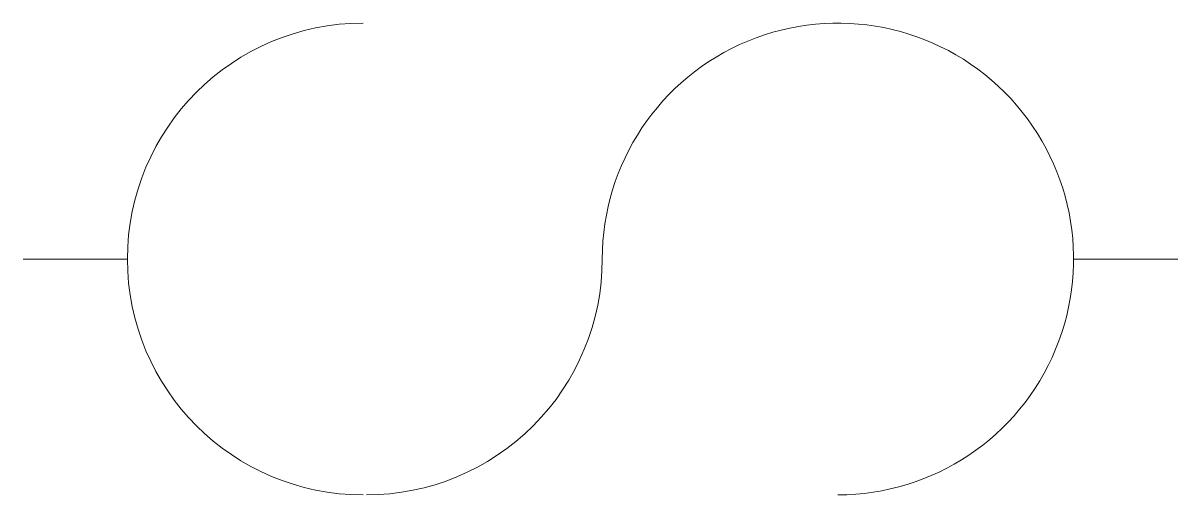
# Model space of a CAD drawing. Header units: inches. Extents: x 161.55 to 166.04, y 298.06 to 299.89.
import ezdxf

# ---------------------------------------------------------------- set-up
doc = ezdxf.new("R2010")
doc.units = ezdxf.units.IN
doc.header["$MEASUREMENT"] = 0
doc.layers.add('E-101-Duplex-with-switches', color=3, linetype='Continuous', lineweight=9)

msp = doc.modelspace()

# ---------------------------------------------------------------- linework, layer by layer
at = {"layer": 'E-101-Duplex-with-switches'}
for p, q in [((161.9552, 298.9734, 43.5), (161.5495, 298.9734, 43.5)), ((165.6325, 298.9734, 43.5), (166.038, 298.9734, 43.5))]:
    msp.add_line(p, q, dxfattribs=at)
at = {"layer": 'E-101-Duplex-with-switches', "elevation": 43.5}
msp.add_lwpolyline([(162.8846, 298.0575, 0.414214), (163.8006, 298.9734, -2.414214), (164.7166, 298.0575)], format="xyb", dxfattribs=at)
at = {"layer": 'E-101-Duplex-with-switches'}
msp.add_arc((162.8711, 298.9734, 43.5), 0.916, 90, 270, dxfattribs=at)

doc.saveas('drawing.dxf')
